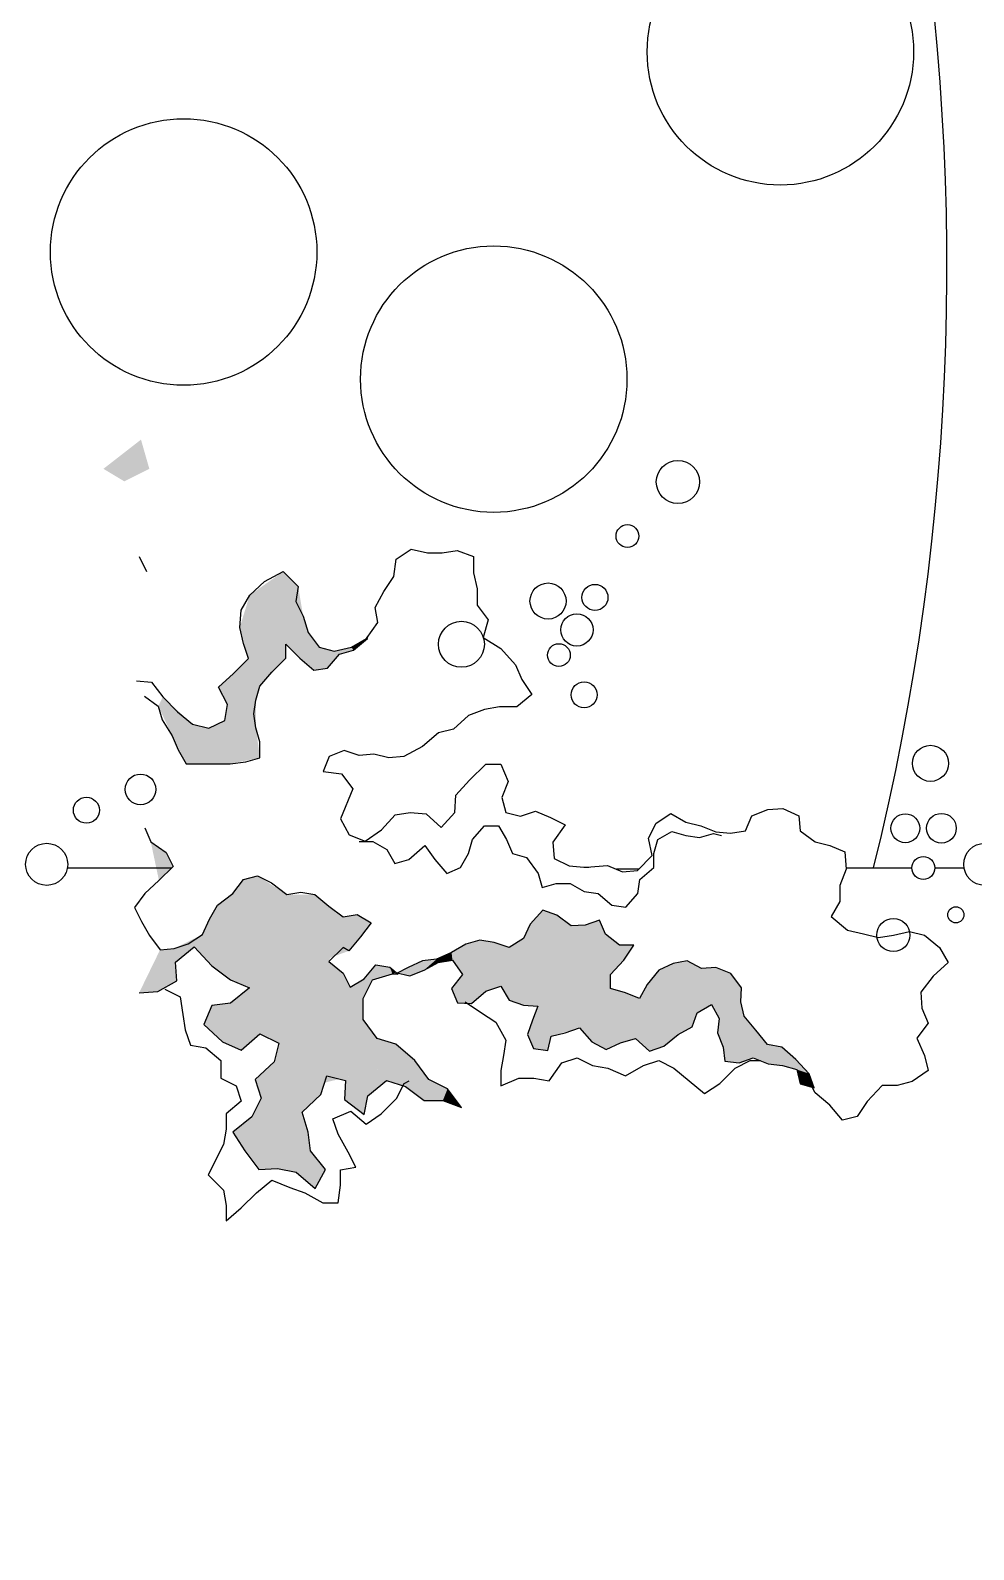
# Model space of a CAD drawing. Header units: millimetres. Extents: x 2133.42 to 2134.8, y 649.95 to 651.52.
# Drawn here: x 2134.3352 to 2134.3873, y 650.9743 to 651.0583 of the extents above; entities that cross this region are included whole.
import ezdxf

# ---------------------------------------------------------------- set-up
doc = ezdxf.new("R2010")
doc.units = ezdxf.units.MM
doc.linetypes.add('CONTINUA', pattern=[0])
for name, color, linetype in [('Hojas01', 64, 'Continuous'), ('Hojas02', 62, 'CONTINUA'), ('Tiesto', 32, 'Continuous')]:
    doc.layers.add(name, color=color, linetype=linetype)

msp = doc.modelspace()

# ---------------------------------------------------------------- linework, layer by layer
at = {"layer": 'Hojas01'}
for centre in [(2134.376662, 651.057125), (2134.343673, 651.04606), (2134.360818, 651.039031)]:
    msp.add_circle(centre, 0.007364, dxfattribs=at)
at = {"layer": 'Hojas02'}
for p, q in [((2134.341213, 651.02922), (2134.341626, 651.028396)), ((2134.355431, 651.029082), (2134.356256, 651.029631)), ((2134.356256, 651.029631), (2134.357149, 651.029425)), ((2134.357149, 651.029425), (2134.357973, 651.029425)), ((2134.357973, 651.029425), (2134.358797, 651.029563)), ((2134.358797, 651.029563), (2134.35969, 651.02922)), ((2134.35969, 651.02922), (2134.35969, 651.028327)), ((2134.348151, 651.027846), (2134.349181, 651.028396)), ((2134.349181, 651.028396), (2134.350005, 651.027572)), ((2134.355294, 651.028121), (2134.355431, 651.029082)), ((2134.347326, 651.027091), (2134.348151, 651.027846)), ((2134.350005, 651.027572), (2134.349868, 651.026748)), ((2134.354745, 651.027297), (2134.355294, 651.028121)), ((2134.35969, 651.028327), (2134.359896, 651.027435)), ((2134.346846, 651.026268), (2134.347326, 651.027091)), ((2134.349868, 651.026748), (2134.35028, 651.025924)), ((2134.354264, 651.026405), (2134.354745, 651.027297)), ((2134.359896, 651.027435), (2134.359896, 651.026542)), ((2134.346777, 651.025306), (2134.346846, 651.026268)), ((2134.35028, 651.025924), (2134.350555, 651.025032)), ((2134.354401, 651.025581), (2134.354264, 651.026405)), ((2134.359896, 651.026542), (2134.360514, 651.025718)), ((2134.346983, 651.024414), (2134.346777, 651.025306)), ((2134.350555, 651.025032), (2134.351173, 651.024208)), ((2134.353783, 651.024689), (2134.354401, 651.025581)), ((2134.360514, 651.025718), (2134.360239, 651.024757)), ((2134.347258, 651.02359), (2134.346983, 651.024414)), ((2134.34932, 651.023602), (2134.34932, 651.024373)), ((2134.34932, 651.024373), (2134.350091, 651.023602)), ((2134.351173, 651.024208), (2134.351997, 651.024002)), ((2134.351997, 651.024002), (2134.352959, 651.024208)), ((2134.352959, 651.024208), (2134.353783, 651.024689)), ((2134.353064, 651.024042), (2134.353835, 651.024703)), ((2134.353835, 651.024703), (2134.353835, 651.024813)), ((2134.360239, 651.024757), (2134.361201, 651.024139)), ((2134.346434, 651.022766), (2134.347258, 651.02359)), ((2134.34855, 651.022832), (2134.34932, 651.023602)), ((2134.350091, 651.023602), (2134.350862, 651.022942)), ((2134.351633, 651.023052), (2134.352293, 651.023822)), ((2134.352293, 651.023822), (2134.353064, 651.024042)), ((2134.361201, 651.024139), (2134.362025, 651.023247)), ((2134.345609, 651.022011), (2134.346434, 651.022766)), ((2134.347889, 651.022061), (2134.34855, 651.022832)), ((2134.350862, 651.022942), (2134.351633, 651.023052)), ((2134.362025, 651.023247), (2134.362369, 651.022423)), ((2134.341076, 651.022354), (2134.3419, 651.022286)), ((2134.3419, 651.022286), (2134.342518, 651.021462)), ((2134.34609, 651.02105), (2134.345609, 651.022011)), ((2134.347669, 651.021291), (2134.347889, 651.022061)), ((2134.362369, 651.022423), (2134.362918, 651.021599)), ((2134.341503, 651.021511), (2134.342273, 651.020961)), ((2134.342273, 651.020961), (2134.342494, 651.020191)), ((2134.342518, 651.021462), (2134.343343, 651.020638)), ((2134.345953, 651.020158), (2134.34609, 651.02105)), ((2134.347559, 651.020521), (2134.347669, 651.021291)), ((2134.361132, 651.020913), (2134.360308, 651.020775)), ((2134.362094, 651.020913), (2134.361132, 651.020913)), ((2134.362918, 651.021599), (2134.362094, 651.020913)), ((2134.342494, 651.020191), (2134.343044, 651.01931)), ((2134.343343, 651.020638), (2134.344167, 651.019952)), ((2134.344167, 651.019952), (2134.34506, 651.019746)), ((2134.34506, 651.019746), (2134.345953, 651.020158)), ((2134.347669, 651.01975), (2134.347559, 651.020521)), ((2134.359415, 651.020432), (2134.358591, 651.019677)), ((2134.360308, 651.020775), (2134.359415, 651.020432)), ((2134.343044, 651.01931), (2134.343374, 651.01854)), ((2134.347889, 651.01898), (2134.347669, 651.01975)), ((2134.357767, 651.019471), (2134.356874, 651.018716)), ((2134.358591, 651.019677), (2134.357767, 651.019471)), ((2134.343374, 651.01854), (2134.343815, 651.017769)), ((2134.347889, 651.0181), (2134.347889, 651.01898)), ((2134.352547, 651.01851), (2134.351722, 651.018167)), ((2134.353371, 651.018235), (2134.352547, 651.01851)), ((2134.354195, 651.018304), (2134.353371, 651.018235)), ((2134.355019, 651.018098), (2134.354195, 651.018304)), ((2134.356874, 651.018716), (2134.355843, 651.018167)), ((2134.343815, 651.017769), (2134.346237, 651.017769)), ((2134.346237, 651.017769), (2134.347118, 651.017879)), ((2134.347118, 651.017879), (2134.347889, 651.0181)), ((2134.351722, 651.018167), (2134.351379, 651.017343)), ((2134.355843, 651.018167), (2134.355019, 651.018098)), ((2134.359484, 651.016862), (2134.360377, 651.017755)), ((2134.360377, 651.017755), (2134.361201, 651.017755)), ((2134.361201, 651.017755), (2134.361613, 651.016794)), ((2134.351379, 651.017343), (2134.352409, 651.017206)), ((2134.352409, 651.017206), (2134.353027, 651.016382)), ((2134.358728, 651.016038), (2134.359484, 651.016862)), ((2134.361613, 651.016794), (2134.36127, 651.015901)), ((2134.353027, 651.016382), (2134.35234, 651.014734)), ((2134.35866, 651.015077), (2134.358728, 651.016038)), ((2134.36127, 651.015901), (2134.361476, 651.015077)), ((2134.354607, 651.014116), (2134.355363, 651.01494)), ((2134.355363, 651.01494), (2134.356187, 651.015077)), ((2134.356187, 651.015077), (2134.35708, 651.015009)), ((2134.35708, 651.015009), (2134.357904, 651.014254)), ((2134.357904, 651.014254), (2134.35866, 651.015077)), ((2134.361476, 651.015077), (2134.3623, 651.014871)), ((2134.3623, 651.014871), (2134.363124, 651.015146)), ((2134.363124, 651.015146), (2134.363948, 651.014803)), ((2134.369787, 651.01448), (2134.370612, 651.015029)), ((2134.370612, 651.015029), (2134.371436, 651.014549)), ((2134.375076, 651.014892), (2134.375969, 651.015235)), ((2134.375969, 651.015235), (2134.376793, 651.015304)), ((2134.376793, 651.015304), (2134.377686, 651.014892)), ((2134.341532, 651.01423), (2134.341856, 651.013453)), ((2134.35234, 651.014734), (2134.352821, 651.013842)), ((2134.353714, 651.013498), (2134.354607, 651.014116)), ((2134.359645, 651.013576), (2134.360306, 651.014347)), ((2134.360306, 651.014347), (2134.361077, 651.014347)), ((2134.361077, 651.014347), (2134.361517, 651.013576)), ((2134.363948, 651.014803), (2134.364773, 651.014391)), ((2134.364773, 651.014391), (2134.364086, 651.01343)), ((2134.369375, 651.013656), (2134.369787, 651.01448)), ((2134.371436, 651.014549), (2134.37226, 651.014343)), ((2134.37226, 651.014343), (2134.373084, 651.013999)), ((2134.373909, 651.013931), (2134.374733, 651.014068)), ((2134.374733, 651.014068), (2134.375076, 651.014892)), ((2134.377686, 651.014892), (2134.377755, 651.014068)), ((2134.377755, 651.014068), (2134.378579, 651.01345)), ((2134.341856, 651.013453), (2134.342699, 651.01287)), ((2134.352821, 651.013842), (2134.353714, 651.013498)), ((2134.353369, 651.013466), (2134.35414, 651.013466)), ((2134.35414, 651.013466), (2134.354911, 651.013026)), ((2134.356122, 651.012476), (2134.357003, 651.013246)), ((2134.357003, 651.013246), (2134.357553, 651.012476)), ((2134.359425, 651.012806), (2134.359645, 651.013576)), ((2134.361517, 651.013576), (2134.361847, 651.012806)), ((2134.364086, 651.01343), (2134.364154, 651.012537)), ((2134.369581, 651.012695), (2134.369375, 651.013656)), ((2134.369665, 651.012806), (2134.369885, 651.013576)), ((2134.369885, 651.013576), (2134.370656, 651.014017)), ((2134.370656, 651.014017), (2134.371427, 651.013797)), ((2134.371427, 651.013797), (2134.372198, 651.013686)), ((2134.372198, 651.013686), (2134.372969, 651.013907)), ((2134.372969, 651.013907), (2134.373409, 651.013797)), ((2134.373084, 651.013999), (2134.373909, 651.013931)), ((2134.378579, 651.01345), (2134.379403, 651.013244)), ((2134.379403, 651.013244), (2134.380228, 651.012901)), ((2134.342699, 651.01287), (2134.343088, 651.012092)), ((2134.354911, 651.013026), (2134.355351, 651.012256)), ((2134.355351, 651.012256), (2134.356122, 651.012476)), ((2134.357553, 651.012476), (2134.358214, 651.011706)), ((2134.358985, 651.012036), (2134.359425, 651.012806)), ((2134.361847, 651.012806), (2134.362618, 651.012586)), ((2134.362618, 651.012586), (2134.363279, 651.011706)), ((2134.364154, 651.012537), (2134.364979, 651.012125)), ((2134.368757, 651.011871), (2134.369581, 651.012695)), ((2134.369665, 651.012036), (2134.369665, 651.012806)), ((2134.380228, 651.012901), (2134.380296, 651.01194)), ((2134.343088, 651.012092), (2134.34231, 651.011315)), ((2134.346977, 651.01138), (2134.347755, 651.011574)), ((2134.347755, 651.011574), (2134.348532, 651.011185)), ((2134.358214, 651.011706), (2134.358985, 651.012036)), ((2134.363279, 651.011706), (2134.363499, 651.010935)), ((2134.364979, 651.012125), (2134.365803, 651.012057)), ((2134.365803, 651.012057), (2134.366078, 651.012057)), ((2134.36594, 651.012057), (2134.367109, 651.012146)), ((2134.367109, 651.012146), (2134.367933, 651.011802)), ((2134.367933, 651.011802), (2134.368757, 651.011871)), ((2134.368894, 651.011375), (2134.369665, 651.012036)), ((2134.380296, 651.01194), (2134.379953, 651.011047)), ((2134.34231, 651.011315), (2134.341532, 651.010602)), ((2134.346393, 651.010602), (2134.346977, 651.01138)), ((2134.348532, 651.011185), (2134.349375, 651.010538)), ((2134.363499, 651.010935), (2134.36427, 651.011155)), ((2134.36427, 651.011155), (2134.365041, 651.011155)), ((2134.365041, 651.011155), (2134.365811, 651.010715)), ((2134.365811, 651.010715), (2134.366582, 651.010605)), ((2134.368784, 651.010605), (2134.368894, 651.011375)), ((2134.379953, 651.011047), (2134.379953, 651.010155)), ((2134.341532, 651.010602), (2134.340949, 651.009825)), ((2134.345097, 651.009177), (2134.345551, 651.009954)), ((2134.345551, 651.009954), (2134.346393, 651.010602)), ((2134.349375, 651.010538), (2134.350153, 651.010667)), ((2134.350153, 651.010667), (2134.350931, 651.010538)), ((2134.350931, 651.010538), (2134.351708, 651.00989)), ((2134.351708, 651.00989), (2134.352486, 651.009307)), ((2134.366582, 651.010605), (2134.367353, 651.009945)), ((2134.367353, 651.009945), (2134.368124, 651.009835)), ((2134.368124, 651.009835), (2134.368784, 651.010605)), ((2134.379953, 651.010155), (2134.379472, 651.009331)), ((2134.340949, 651.009825), (2134.341338, 651.009048)), ((2134.341338, 651.009048), (2134.341791, 651.00827)), ((2134.344708, 651.008335), (2134.345097, 651.009177)), ((2134.352486, 651.009307), (2134.353264, 651.009436)), ((2134.353264, 651.009436), (2134.354042, 651.008983)), ((2134.363521, 651.009686), (2134.362828, 651.008901)), ((2134.364306, 651.009408), (2134.363521, 651.009686)), ((2134.365092, 651.008808), (2134.364306, 651.009408)), ((2134.366662, 651.009131), (2134.365877, 651.008854)), ((2134.366986, 651.008346), (2134.366662, 651.009131)), ((2134.379472, 651.009331), (2134.380365, 651.008576)), ((2134.341791, 651.00827), (2134.342375, 651.007493)), ((2134.34393, 651.007817), (2134.344708, 651.008335)), ((2134.353458, 651.008205), (2134.35281, 651.007428)), ((2134.354042, 651.008983), (2134.353458, 651.008205)), ((2134.362828, 651.008901), (2134.362459, 651.008116)), ((2134.365877, 651.008854), (2134.365092, 651.008808)), ((2134.367771, 651.007746), (2134.366986, 651.008346)), ((2134.380365, 651.008576), (2134.381258, 651.00837)), ((2134.381258, 651.00837), (2134.382082, 651.008164)), ((2134.382082, 651.008164), (2134.382906, 651.008301)), ((2134.382906, 651.008301), (2134.383799, 651.008507)), ((2134.383799, 651.008507), (2134.384624, 651.008301)), ((2134.384624, 651.008301), (2134.385448, 651.007615)), ((2134.342375, 651.007493), (2134.343153, 651.007557)), ((2134.343153, 651.007557), (2134.34393, 651.007817)), ((2134.343225, 651.0068), (2134.344262, 651.007642)), ((2134.344262, 651.007642), (2134.345235, 651.006605)), ((2134.352486, 651.007622), (2134.351708, 651.006845)), ((2134.35281, 651.007428), (2134.352486, 651.007622)), ((2134.359271, 651.007792), (2134.358486, 651.007331)), ((2134.360056, 651.008023), (2134.359271, 651.007792)), ((2134.360842, 651.007885), (2134.360056, 651.008023)), ((2134.361673, 651.007608), (2134.360842, 651.007885)), ((2134.362459, 651.008116), (2134.361673, 651.007608)), ((2134.368557, 651.007746), (2134.367771, 651.007746)), ((2134.368002, 651.006915), (2134.368557, 651.007746)), ((2134.385448, 651.007615), (2134.385929, 651.006791)), ((2134.34329, 651.005763), (2134.343225, 651.0068)), ((2134.345235, 651.006605), (2134.346272, 651.005828)), ((2134.351708, 651.006845), (2134.352486, 651.006197)), ((2134.353653, 651.005873), (2134.354301, 651.006651)), ((2134.354301, 651.006651), (2134.355079, 651.006521)), ((2134.355079, 651.006521), (2134.355533, 651.006132)), ((2134.356869, 651.006869), (2134.356084, 651.0065)), ((2134.357654, 651.006961), (2134.356869, 651.006869)), ((2134.356961, 651.006361), (2134.357747, 651.006777)), ((2134.358486, 651.007331), (2134.357654, 651.006961)), ((2134.357747, 651.006777), (2134.358532, 651.006915)), ((2134.358532, 651.006915), (2134.359086, 651.00613)), ((2134.367263, 651.00613), (2134.368002, 651.006915)), ((2134.370728, 651.00673), (2134.369942, 651.006361)), ((2134.371513, 651.006869), (2134.370728, 651.00673)), ((2134.372298, 651.006453), (2134.371513, 651.006869)), ((2134.385929, 651.006791), (2134.385104, 651.006036)), ((2134.342253, 651.00518), (2134.34329, 651.005763)), ((2134.346272, 651.005828), (2134.347309, 651.005375)), ((2134.352486, 651.006197), (2134.352875, 651.00542)), ((2134.352875, 651.00542), (2134.353653, 651.005873)), ((2134.353596, 651.004791), (2134.354115, 651.005828)), ((2134.354115, 651.005828), (2134.355216, 651.006152)), ((2134.355216, 651.006152), (2134.355476, 651.006152)), ((2134.355391, 651.006223), (2134.356176, 651.006038)), ((2134.356084, 651.0065), (2134.355437, 651.006176)), ((2134.356176, 651.006038), (2134.356961, 651.006361)), ((2134.359086, 651.00613), (2134.358486, 651.005345)), ((2134.367263, 651.005345), (2134.367263, 651.00613)), ((2134.369942, 651.006361), (2134.369296, 651.005576)), ((2134.373084, 651.0065), (2134.372298, 651.006453)), ((2134.373915, 651.006176), (2134.373084, 651.0065)), ((2134.374516, 651.005391), (2134.373915, 651.006176)), ((2134.385104, 651.006036), (2134.384417, 651.005143)), ((2134.341216, 651.005115), (2134.342253, 651.00518)), ((2134.342641, 651.005307), (2134.343485, 651.004885)), ((2134.343485, 651.004885), (2134.343626, 651.003901)), ((2134.347309, 651.005375), (2134.346272, 651.004532)), ((2134.358486, 651.005345), (2134.358809, 651.00456)), ((2134.359594, 651.004514), (2134.36038, 651.005207)), ((2134.36038, 651.005207), (2134.361211, 651.005484)), ((2134.361211, 651.005484), (2134.361673, 651.004699)), ((2134.368095, 651.005114), (2134.367263, 651.005345)), ((2134.36888, 651.004791), (2134.368095, 651.005114)), ((2134.369296, 651.005576), (2134.36888, 651.004791)), ((2134.37447, 651.004606), (2134.374516, 651.005391)), ((2134.384417, 651.005143), (2134.384486, 651.004251)), ((2134.345235, 651.004403), (2134.344781, 651.003366)), ((2134.346272, 651.004532), (2134.345235, 651.004403)), ((2134.353596, 651.003625), (2134.353596, 651.004791)), ((2134.358809, 651.00456), (2134.359594, 651.004514)), ((2134.359242, 651.004604), (2134.360086, 651.004041)), ((2134.360086, 651.004041), (2134.36093, 651.003479)), ((2134.361673, 651.004699), (2134.362459, 651.004422)), ((2134.362459, 651.004422), (2134.363244, 651.004376)), ((2134.363244, 651.004376), (2134.362967, 651.003591)), ((2134.37179, 651.003221), (2134.372067, 651.004006)), ((2134.372067, 651.004006), (2134.372853, 651.004468)), ((2134.372853, 651.004468), (2134.373269, 651.003683)), ((2134.374654, 651.003822), (2134.37447, 651.004606)), ((2134.384486, 651.004251), (2134.38483, 651.003427)), ((2134.343626, 651.003901), (2134.343767, 651.003057)), ((2134.344781, 651.003366), (2134.345818, 651.002394)), ((2134.354374, 651.002589), (2134.353596, 651.003625)), ((2134.36093, 651.003479), (2134.361493, 651.002494)), ((2134.362967, 651.003591), (2134.36269, 651.002806)), ((2134.364768, 651.002898), (2134.365554, 651.003175)), ((2134.365554, 651.003175), (2134.366247, 651.00239)), ((2134.371005, 651.002806), (2134.37179, 651.003221)), ((2134.373269, 651.003683), (2134.373176, 651.002898)), ((2134.375301, 651.003037), (2134.374654, 651.003822)), ((2134.38483, 651.003427), (2134.384211, 651.002603)), ((2134.343767, 651.003057), (2134.344048, 651.002213)), ((2134.345818, 651.002394), (2134.346855, 651.001941)), ((2134.346855, 651.001941), (2134.347892, 651.002848)), ((2134.347892, 651.002848), (2134.348929, 651.00233)), ((2134.348929, 651.00233), (2134.34867, 651.001293)), ((2134.355411, 651.002265), (2134.354374, 651.002589)), ((2134.361493, 651.002494), (2134.361352, 651.001651)), ((2134.36269, 651.002806), (2134.363013, 651.002021)), ((2134.363798, 651.001928), (2134.363983, 651.002713)), ((2134.363983, 651.002713), (2134.364768, 651.002898)), ((2134.366247, 651.00239), (2134.367032, 651.001975)), ((2134.367032, 651.001975), (2134.367817, 651.002344)), ((2134.367817, 651.002344), (2134.368649, 651.002575)), ((2134.368649, 651.002575), (2134.369434, 651.001882)), ((2134.37022, 651.002159), (2134.371005, 651.002806)), ((2134.373176, 651.002898), (2134.3735, 651.002113)), ((2134.375948, 651.002252), (2134.375301, 651.003037)), ((2134.384211, 651.002603), (2134.384624, 651.001642)), ((2134.344048, 651.002213), (2134.344892, 651.002073)), ((2134.344892, 651.002073), (2134.345736, 651.00137)), ((2134.356448, 651.001358), (2134.355411, 651.002265)), ((2134.361352, 651.001651), (2134.361211, 651.000807)), ((2134.363013, 651.002021), (2134.363798, 651.001928)), ((2134.364588, 651.001229), (2134.365432, 651.00151)), ((2134.365432, 651.00151), (2134.366276, 651.001088)), ((2134.369434, 651.001882), (2134.37022, 651.002159)), ((2134.3735, 651.002113), (2134.373592, 651.001328)), ((2134.374377, 651.001236), (2134.375163, 651.001513)), ((2134.375163, 651.001513), (2134.375994, 651.00119)), ((2134.376733, 651.002113), (2134.375948, 651.002252)), ((2134.377519, 651.001421), (2134.376733, 651.002113)), ((2134.384624, 651.001642), (2134.38483, 651.000818)), ((2134.345736, 651.00137), (2134.345736, 651.000385)), ((2134.34867, 651.001293), (2134.347633, 651.000321)), ((2134.357226, 651.000321), (2134.356448, 651.001358)), ((2134.361211, 651.000807), (2134.361211, 650.999963)), ((2134.363884, 651.000245), (2134.364588, 651.001229)), ((2134.366276, 651.001088), (2134.36712, 651.000948)), ((2134.36712, 651.000948), (2134.368105, 651.000526)), ((2134.368105, 651.000526), (2134.36909, 651.001088)), ((2134.36909, 651.001088), (2134.369934, 651.00137)), ((2134.369934, 651.00137), (2134.370778, 651.000948)), ((2134.370778, 651.000948), (2134.371622, 651.000245)), ((2134.37331, 651.000104), (2134.374154, 651.000948)), ((2134.373592, 651.001328), (2134.374377, 651.001236)), ((2134.374154, 651.000948), (2134.374998, 651.00137)), ((2134.374998, 651.00137), (2134.375561, 651.00137)), ((2134.375994, 651.00119), (2134.376779, 651.001097)), ((2134.376779, 651.001097), (2134.377565, 651.000866)), ((2134.378258, 651.000636), (2134.377519, 651.001421)), ((2134.377565, 651.000866), (2134.37775, 651.000082)), ((2134.378535, 650.999851), (2134.378258, 651.000636)), ((2134.38483, 651.000818), (2134.383937, 651.0002)), ((2134.345736, 651.000385), (2134.34658, 650.999963)), ((2134.34658, 650.999963), (2134.346862, 650.99912)), ((2134.347633, 651.000321), (2134.347957, 650.999285)), ((2134.351263, 650.999479), (2134.351587, 651.000516)), ((2134.351587, 651.000516), (2134.352624, 651.000257)), ((2134.352624, 651.000257), (2134.352559, 650.99922)), ((2134.353855, 650.999414), (2134.354892, 651.000257)), ((2134.354892, 651.000257), (2134.355929, 650.999933)), ((2134.355443, 650.99926), (2134.355865, 651.000104)), ((2134.355865, 651.000104), (2134.356147, 651.000245)), ((2134.355929, 650.999933), (2134.356966, 650.999155)), ((2134.358263, 650.999803), (2134.357226, 651.000321)), ((2134.359041, 650.998767), (2134.358263, 650.999803)), ((2134.361211, 650.999963), (2134.362196, 651.000385)), ((2134.362196, 651.000385), (2134.36304, 651.000385)), ((2134.36304, 651.000385), (2134.363884, 651.000245)), ((2134.371622, 651.000245), (2134.372466, 650.999542)), ((2134.372466, 650.999542), (2134.37331, 651.000104)), ((2134.37775, 651.000082), (2134.378535, 650.999851)), ((2134.378579, 650.999583), (2134.378442, 650.999857)), ((2134.382288, 650.999994), (2134.381464, 650.999102)), ((2134.383112, 650.999994), (2134.382288, 650.999994)), ((2134.383937, 651.0002), (2134.383112, 650.999994)), ((2134.346862, 650.99912), (2134.346018, 650.998417)), ((2134.347957, 650.999285), (2134.347438, 650.998248)), ((2134.350226, 650.998507), (2134.351263, 650.999479)), ((2134.352559, 650.99922), (2134.353661, 650.998378)), ((2134.353661, 650.998378), (2134.353855, 650.999414)), ((2134.354599, 650.998417), (2134.355443, 650.99926)), ((2134.356966, 650.999155), (2134.358004, 650.999155)), ((2134.358004, 650.999155), (2134.359041, 650.998767)), ((2134.379403, 650.998896), (2134.378579, 650.999583)), ((2134.381464, 650.999102), (2134.380914, 650.998278)), ((2134.346018, 650.998417), (2134.346018, 650.997573)), ((2134.347438, 650.998248), (2134.346401, 650.997406)), ((2134.35055, 650.997406), (2134.350226, 650.998507)), ((2134.351926, 650.998136), (2134.352911, 650.998557)), ((2134.352208, 650.997292), (2134.351926, 650.998136)), ((2134.352911, 650.998557), (2134.353755, 650.997854)), ((2134.353755, 650.997854), (2134.354599, 650.998417)), ((2134.38009, 650.998072), (2134.379403, 650.998896)), ((2134.380914, 650.998278), (2134.38009, 650.998072)), ((2134.346018, 650.997573), (2134.345877, 650.996729)), ((2134.346401, 650.997406), (2134.34705, 650.99637)), ((2134.350679, 650.99637), (2134.35055, 650.997406)), ((2134.35277, 650.996308), (2134.352208, 650.997292)), ((2134.345877, 650.996729), (2134.345033, 650.995042)), ((2134.34705, 650.99637), (2134.347827, 650.995333)), ((2134.351522, 650.995333), (2134.350679, 650.99637)), ((2134.353192, 650.995464), (2134.35277, 650.996308)), ((2134.345033, 650.995042), (2134.345877, 650.994198)), ((2134.347706, 650.994058), (2134.34855, 650.994761)), ((2134.347827, 650.995333), (2134.348864, 650.995398)), ((2134.34855, 650.994761), (2134.349535, 650.994339)), ((2134.348864, 650.995398), (2134.349901, 650.995203)), ((2134.349901, 650.995203), (2134.350939, 650.994296)), ((2134.350939, 650.994296), (2134.351522, 650.995333)), ((2134.352348, 650.995323), (2134.353192, 650.995464)), ((2134.352348, 650.99448), (2134.352348, 650.995323)), ((2134.345877, 650.994198), (2134.346018, 650.993355)), ((2134.346862, 650.993214), (2134.347706, 650.994058)), ((2134.349535, 650.994339), (2134.350379, 650.994058)), ((2134.350379, 650.994058), (2134.351364, 650.993495)), ((2134.352208, 650.993495), (2134.352348, 650.99448)), ((2134.346018, 650.993355), (2134.346018, 650.992511)), ((2134.346018, 650.992511), (2134.346862, 650.993214)), ((2134.351364, 650.993495), (2134.352208, 650.993495))]:
    msp.add_line(p, q, dxfattribs=at)
for centre, radius in [((2134.370999, 651.033347), 0.001196), ((2134.368206, 651.030356), 0.000631), ((2134.363817, 651.026766), 0.000997), ((2134.366411, 651.026966), 0.000719), ((2134.365413, 651.025171), 0.000892), ((2134.359029, 651.024374), 0.00127), ((2134.364416, 651.023775), 0.000631), ((2134.365812, 651.021582), 0.000719), ((2134.384964, 651.017793), 0.000997), ((2134.34129, 651.016354), 0.000846), ((2134.338297, 651.015201), 0.000719), ((2134.383568, 651.014204), 0.000798), ((2134.385563, 651.014204), 0.000822), ((2134.336103, 651.01221), 0.001163), ((2134.387957, 651.01221), 0.001163), ((2134.384565, 651.012011), 0.000631), ((2134.382906, 651.008301), 0.000916), ((2134.386361, 651.009419), 0.000446)]:
    msp.add_circle(centre, radius, dxfattribs=at)
for points in [[(2134.340393, 651.033383), (2134.33924, 651.034074), (2134.341776, 651.034074), (2134.341315, 651.035687)], [(2134.34932, 651.024373), (2134.347326, 651.027091), (2134.34932, 651.024373), (2134.349181, 651.028396)], [(2134.34932, 651.024373), (2134.349181, 651.028396), (2134.34932, 651.024373), (2134.350005, 651.027572)], [(2134.34932, 651.024373), (2134.350005, 651.027572), (2134.34932, 651.024373), (2134.35028, 651.025924)], [(2134.34932, 651.024373), (2134.346777, 651.025306), (2134.34932, 651.024373), (2134.347326, 651.027091)], [(2134.34932, 651.024373), (2134.35028, 651.025924), (2134.34932, 651.024373), (2134.350555, 651.025032)], [(2134.34932, 651.023602), (2134.347258, 651.02359), (2134.34932, 651.024373), (2134.346777, 651.025306)], [(2134.34932, 651.024373), (2134.350555, 651.025032), (2134.350091, 651.023602), (2134.351173, 651.024208)], [(2134.350091, 651.023602), (2134.351173, 651.024208), (2134.350862, 651.022942), (2134.351173, 651.024208)], [(2134.350862, 651.022942), (2134.351173, 651.024208), (2134.351633, 651.023052), (2134.351173, 651.024208)], [(2134.351633, 651.023052), (2134.351173, 651.024208), (2134.352293, 651.023822), (2134.351997, 651.024002)], [(2134.352293, 651.023822), (2134.351997, 651.024002), (2134.353064, 651.024042), (2134.352959, 651.024208)], [(2134.353064, 651.024042), (2134.352959, 651.024208), (2134.353835, 651.024703)], [(2134.347889, 651.022061), (2134.345609, 651.022011), (2134.347889, 651.022061), (2134.347258, 651.02359)], [(2134.347889, 651.022061), (2134.347258, 651.02359), (2134.34932, 651.023602), (2134.347258, 651.02359)], [(2134.347669, 651.021291), (2134.34609, 651.02105), (2134.347889, 651.022061), (2134.345609, 651.022011)], [(2134.342273, 651.020961), (2134.342518, 651.021462), (2134.343044, 651.01931), (2134.344167, 651.019952)], [(2134.347669, 651.01975), (2134.345953, 651.020158), (2134.347669, 651.021291), (2134.34609, 651.02105)], [(2134.343044, 651.01931), (2134.344167, 651.019952), (2134.343815, 651.017769), (2134.344167, 651.019952)], [(2134.343815, 651.017769), (2134.344167, 651.019952), (2134.346237, 651.017769), (2134.34506, 651.019746)], [(2134.346237, 651.017769), (2134.34506, 651.019746), (2134.347889, 651.0181), (2134.345953, 651.020158)], [(2134.347889, 651.0181), (2134.345953, 651.020158), (2134.347669, 651.01975), (2134.345953, 651.020158)], [(2134.341856, 651.013453), (2134.342699, 651.01287), (2134.34231, 651.011315), (2134.343088, 651.012092)], [(2134.347309, 651.005375), (2134.346977, 651.01138), (2134.347309, 651.005375), (2134.347755, 651.011574)], [(2134.347309, 651.005375), (2134.347755, 651.011574), (2134.347309, 651.005375), (2134.349375, 651.010538)], [(2134.346272, 651.005828), (2134.346393, 651.010602), (2134.347309, 651.005375), (2134.346977, 651.01138)], [(2134.345235, 651.006605), (2134.345097, 651.009177), (2134.346272, 651.005828), (2134.346393, 651.010602)], [(2134.345097, 651.009177), (2134.345551, 651.009954), (2134.346393, 651.010602)], [(2134.347309, 651.005375), (2134.349375, 651.010538), (2134.347309, 651.005375), (2134.350931, 651.010538)], [(2134.347309, 651.005375), (2134.350931, 651.010538), (2134.347309, 651.005375), (2134.352486, 651.009307)], [(2134.344262, 651.007642), (2134.344708, 651.008335), (2134.345235, 651.006605), (2134.345097, 651.009177)], [(2134.352486, 651.009307), (2134.347309, 651.005375), (2134.351708, 651.006845), (2134.346272, 651.004532)], [(2134.354042, 651.008983), (2134.35281, 651.007428), (2134.352486, 651.009307), (2134.347309, 651.005375)], [(2134.352486, 651.009307), (2134.353264, 651.009436), (2134.354042, 651.008983)], [(2134.362459, 651.004422), (2134.362828, 651.008901), (2134.363244, 651.004376), (2134.363521, 651.009686)], [(2134.365554, 651.003175), (2134.363244, 651.004376), (2134.363521, 651.009686)], [(2134.365554, 651.003175), (2134.363521, 651.009686), (2134.364306, 651.009408)], [(2134.365554, 651.003175), (2134.364306, 651.009408), (2134.365554, 651.003175), (2134.365092, 651.008808)], [(2134.365554, 651.003175), (2134.365877, 651.008854), (2134.365554, 651.003175), (2134.366662, 651.009131)], [(2134.365554, 651.003175), (2134.366662, 651.009131), (2134.365554, 651.003175), (2134.366986, 651.008346)], [(2134.343225, 651.0068), (2134.343153, 651.007557), (2134.344262, 651.007642), (2134.344708, 651.008335)], [(2134.361673, 651.004699), (2134.362459, 651.008116), (2134.362459, 651.004422), (2134.362828, 651.008901)], [(2134.365554, 651.003175), (2134.365092, 651.008808), (2134.365554, 651.003175), (2134.365877, 651.008854)], [(2134.365554, 651.003175), (2134.366986, 651.008346), (2134.365554, 651.003175), (2134.367771, 651.007746)], [(2134.341216, 651.005115), (2134.342375, 651.007493), (2134.342253, 651.00518), (2134.342375, 651.007493)], [(2134.342253, 651.00518), (2134.342375, 651.007493), (2134.34329, 651.005763), (2134.342375, 651.007493)], [(2134.34329, 651.005763), (2134.342375, 651.007493), (2134.343225, 651.0068), (2134.343153, 651.007557)], [(2134.359086, 651.00613), (2134.360842, 651.007885), (2134.358486, 651.005345), (2134.361673, 651.007608)], [(2134.358532, 651.006915), (2134.358486, 651.007331), (2134.359086, 651.00613), (2134.359271, 651.007792)], [(2134.358486, 651.005345), (2134.361673, 651.007608), (2134.358809, 651.00456), (2134.361673, 651.007608)], [(2134.358809, 651.00456), (2134.361673, 651.007608), (2134.359594, 651.004514), (2134.361673, 651.007608)], [(2134.359086, 651.00613), (2134.359271, 651.007792), (2134.359086, 651.00613), (2134.360056, 651.008023)], [(2134.359086, 651.00613), (2134.360056, 651.008023), (2134.359086, 651.00613), (2134.360842, 651.007885)], [(2134.359594, 651.004514), (2134.361673, 651.007608), (2134.36038, 651.005207), (2134.361673, 651.007608)], [(2134.36038, 651.005207), (2134.361673, 651.007608), (2134.361211, 651.005484), (2134.361673, 651.007608)], [(2134.361211, 651.005484), (2134.361673, 651.007608), (2134.361673, 651.004699), (2134.362459, 651.008116)], [(2134.365554, 651.003175), (2134.367771, 651.007746), (2134.365554, 651.003175), (2134.367263, 651.00613)], [(2134.367263, 651.00613), (2134.367771, 651.007746), (2134.368002, 651.006915), (2134.368557, 651.007746)], [(2134.351708, 651.006845), (2134.346272, 651.004532), (2134.351708, 651.006845), (2134.347892, 651.002848)], [(2134.351708, 651.006845), (2134.348929, 651.00233), (2134.347892, 651.002848)], [(2134.348929, 651.00233), (2134.351708, 651.006845), (2134.348929, 651.00233), (2134.352486, 651.006197)], [(2134.353653, 651.005873), (2134.353596, 651.004791), (2134.354301, 651.006651), (2134.354115, 651.005828)], [(2134.354301, 651.006651), (2134.354115, 651.005828), (2134.355079, 651.006521), (2134.355216, 651.006152)], [(2134.355079, 651.006521), (2134.355216, 651.006152), (2134.355391, 651.006223)], [(2134.355437, 651.006176), (2134.356869, 651.006869), (2134.356176, 651.006038), (2134.357654, 651.006961)], [(2134.356176, 651.006038), (2134.357654, 651.006961), (2134.356961, 651.006361), (2134.357654, 651.006961)], [(2134.356961, 651.006361), (2134.357654, 651.006961), (2134.357747, 651.006777), (2134.357654, 651.006961)], [(2134.357747, 651.006777), (2134.357654, 651.006961), (2134.358532, 651.006915), (2134.358486, 651.007331)], [(2134.369942, 651.006361), (2134.371005, 651.002806), (2134.370728, 651.00673), (2134.37179, 651.003221)], [(2134.370728, 651.00673), (2134.37179, 651.003221), (2134.371513, 651.006869), (2134.372067, 651.004006)], [(2134.371513, 651.006869), (2134.372067, 651.004006), (2134.372298, 651.006453), (2134.372853, 651.004468)], [(2134.348929, 651.00233), (2134.352486, 651.006197), (2134.348929, 651.00233), (2134.352875, 651.00542)], [(2134.352875, 651.00542), (2134.353596, 651.003625), (2134.353653, 651.005873), (2134.353596, 651.004791)], [(2134.365554, 651.003175), (2134.367263, 651.00613), (2134.366247, 651.00239), (2134.367263, 651.005345)], [(2134.369296, 651.005576), (2134.37022, 651.002159), (2134.369942, 651.006361), (2134.371005, 651.002806)], [(2134.372298, 651.006453), (2134.372853, 651.004468), (2134.373084, 651.0065), (2134.372853, 651.004468)], [(2134.373084, 651.0065), (2134.372853, 651.004468), (2134.373915, 651.006176), (2134.372853, 651.004468)], [(2134.373915, 651.006176), (2134.372853, 651.004468), (2134.374516, 651.005391), (2134.373269, 651.003683)], [(2134.348929, 651.00233), (2134.352875, 651.00542), (2134.348929, 651.00233), (2134.353596, 651.003625)], [(2134.366247, 651.00239), (2134.367263, 651.005345), (2134.367032, 651.001975), (2134.368095, 651.005114)], [(2134.367032, 651.001975), (2134.368095, 651.005114), (2134.367817, 651.002344), (2134.36888, 651.004791)], [(2134.36888, 651.004791), (2134.369434, 651.001882), (2134.369296, 651.005576), (2134.37022, 651.002159)], [(2134.374516, 651.005391), (2134.373269, 651.003683), (2134.37447, 651.004606), (2134.373269, 651.003683)], [(2134.346272, 651.004532), (2134.345235, 651.004403), (2134.346272, 651.004532), (2134.344781, 651.003366)], [(2134.346272, 651.004532), (2134.344781, 651.003366), (2134.347892, 651.002848), (2134.345818, 651.002394)], [(2134.36269, 651.002806), (2134.363983, 651.002713), (2134.363244, 651.004376), (2134.365554, 651.003175)], [(2134.367817, 651.002344), (2134.36888, 651.004791), (2134.368649, 651.002575), (2134.36888, 651.004791)], [(2134.368649, 651.002575), (2134.36888, 651.004791), (2134.369434, 651.001882), (2134.36888, 651.004791)], [(2134.37447, 651.004606), (2134.373269, 651.003683), (2134.374654, 651.003822), (2134.373176, 651.002898)], [(2134.348929, 651.00233), (2134.353596, 651.003625), (2134.34867, 651.001293), (2134.354374, 651.002589)], [(2134.374654, 651.003822), (2134.373176, 651.002898), (2134.375301, 651.003037), (2134.3735, 651.002113)], [(2134.347892, 651.002848), (2134.345818, 651.002394), (2134.347892, 651.002848), (2134.346855, 651.001941)], [(2134.34867, 651.001293), (2134.354374, 651.002589), (2134.347633, 651.000321), (2134.355411, 651.002265)], [(2134.363013, 651.002021), (2134.363798, 651.001928), (2134.36269, 651.002806), (2134.363983, 651.002713)], [(2134.375301, 651.003037), (2134.3735, 651.002113), (2134.375948, 651.002252), (2134.373592, 651.001328)], [(2134.347633, 651.000321), (2134.355411, 651.002265), (2134.347957, 650.999285), (2134.356448, 651.001358)], [(2134.375948, 651.002252), (2134.373592, 651.001328), (2134.375948, 651.002252), (2134.374377, 651.001236)], [(2134.375948, 651.002252), (2134.374377, 651.001236), (2134.375948, 651.002252), (2134.375163, 651.001513)], [(2134.375948, 651.002252), (2134.375163, 651.001513), (2134.376733, 651.002113), (2134.375994, 651.00119)], [(2134.376733, 651.002113), (2134.375994, 651.00119), (2134.377519, 651.001421), (2134.376779, 651.001097)], [(2134.352284, 651.000341), (2134.356448, 651.001358), (2134.352624, 651.000257), (2134.356448, 651.001358)], [(2134.352624, 651.000257), (2134.356448, 651.001358), (2134.352559, 650.99922), (2134.356448, 651.001358)], [(2134.352559, 650.99922), (2134.354892, 651.000257), (2134.356448, 651.001358)], [(2134.354892, 651.000257), (2134.356448, 651.001358), (2134.355929, 650.999933), (2134.357226, 651.000321)], [(2134.377519, 651.001421), (2134.376779, 651.001097), (2134.378258, 651.000636), (2134.377565, 651.000866)], [(2134.378258, 651.000636), (2134.377565, 651.000866), (2134.378535, 650.999851), (2134.37775, 651.000082)], [(2134.347957, 650.999285), (2134.35147, 651.000143), (2134.351263, 650.999479)], [(2134.352559, 650.99922), (2134.354892, 651.000257), (2134.353855, 650.999414)], [(2134.355929, 650.999933), (2134.357226, 651.000321), (2134.356966, 650.999155), (2134.358263, 650.999803)], [(2134.356966, 650.999155), (2134.358263, 650.999803), (2134.358004, 650.999155), (2134.358263, 650.999803)], [(2134.358004, 650.999155), (2134.358263, 650.999803), (2134.359041, 650.998767)], [(2134.347957, 650.999285), (2134.351263, 650.999479), (2134.347438, 650.998248), (2134.350226, 650.998507)], [(2134.352559, 650.99922), (2134.353855, 650.999414), (2134.353661, 650.998378)], [(2134.347438, 650.998248), (2134.350226, 650.998507), (2134.346401, 650.997406), (2134.35055, 650.997406)], [(2134.346401, 650.997406), (2134.35055, 650.997406), (2134.34705, 650.99637), (2134.350679, 650.99637)], [(2134.34705, 650.99637), (2134.350679, 650.99637), (2134.347827, 650.995333), (2134.350679, 650.99637)], [(2134.347827, 650.995333), (2134.350679, 650.99637), (2134.348864, 650.995398), (2134.350679, 650.99637)], [(2134.348864, 650.995398), (2134.350679, 650.99637), (2134.349901, 650.995203), (2134.350679, 650.99637)], [(2134.349901, 650.995203), (2134.350679, 650.99637), (2134.350939, 650.994296), (2134.351522, 650.995333)]]:
    msp.add_solid(points, dxfattribs=at)
at = {"layer": 'Tiesto'}
for p, q in [((2134.337248, 651.012011), (2134.343006, 651.012011)), ((2134.368826, 651.01194), (2134.367603, 651.01194)), ((2134.380291, 651.012011), (2134.383935, 651.012011)), ((2134.385196, 651.012011), (2134.386811, 651.012011))]:
    msp.add_line(p, q, dxfattribs=at)
for centre, radius, start, end in [((2134.248148, 651.045199), 0.137722, 346.05542, 34.51318), ((2134.384565, 651.006639), 0.1035, 177.4236, 242.38488)]:
    msp.add_arc(centre, radius, start, end, dxfattribs=at)

doc.saveas('drawing.dxf')
